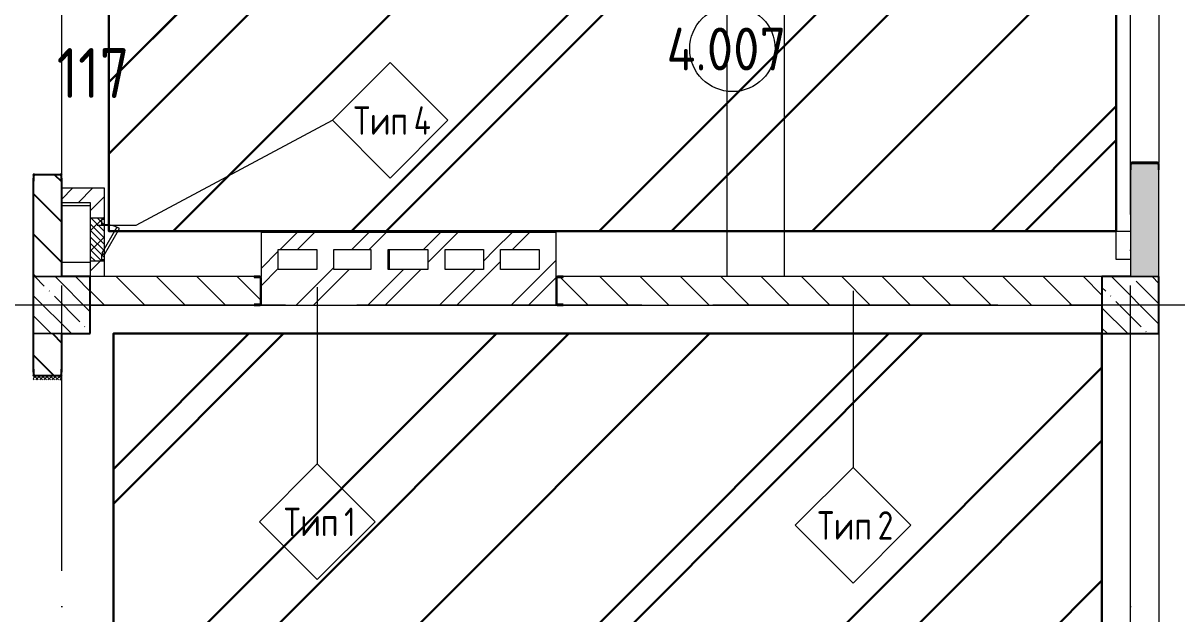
# Model space of a CAD drawing. Header units: millimetres. Extents: x -68946 to 690821, y -552984 to 293768.
# Drawn here: x 118362 to 126459, y -387159 to -383014 of the extents above; entities that cross this region are included whole.
import ezdxf

# ---------------------------------------------------------------- set-up
doc = ezdxf.new("R2010")
doc.units = ezdxf.units.MM
doc.linetypes.add('ADSK_Линия сетки', pattern=[2500, 2000, -250, 0, -250])
doc.linetypes.add('ADSK_Скрыто', pattern=[600, 300, -300])
for name, color, linetype, lineweight in [('0) блоки', 250, 'Continuous', 25), ('1.2) Стяжка 6 вып.', 30, 'Continuous', 30), ('1.3) Звуко-изол           6 вып.', 90, 'Continuous', 30), ('1.4) Стяжка 6 вып.', 30, 'Continuous', 30), ('A-AREA-____-IDEN', 250, 'Continuous', 9), ('A-DETL-GENF-OTLN', 250, 'Continuous', 5), ('A-DOOR-____-MCUT', 250, 'Continuous', 5), ('A-DOOR-____-OTLN', 250, 'Continuous', 5), ('A-FLOR-____-OTLN', 250, 'Continuous', 9), ('A-WALL-____-IDEN', 250, 'Continuous', 9), ('A-WALL-____-MCUT', 250, 'Continuous', 13), ('A-WALL-____-PATT', 250, 'Continuous', 13), ('G-____-____-SYMB', 250, 'ADSK_Скрыто', 9), ('I-WALL-____-OTLN', 250, 'Continuous', 9), ('S-COLS-____-MCUT', 250, 'Continuous', 25), ('S-COLS-____-OTLN', 250, 'Continuous', 9), ('S-GRID-____-OTLN', 250, 'Continuous', 9)]:
    doc.layers.add(name, color=color, linetype=linetype, lineweight=lineweight)
doc.styles.add('GOST Common_1', font='', dxfattribs={"width": 0.9, "height": 250})
doc.styles.add('ISOCPEUR', font='isocpeur.ttf', dxfattribs={"width": 0.8, "height": 100})
doc.styles.add('ISOCPEUR_1', font='isocpeur.ttf', dxfattribs={"width": 0.9, "height": 250})
doc.styles.get('GOST Common_1').set_extended_font_data('GOST Common')
pattern_1 = [(135, (-26617.47, -398117.93), (-141.42136, -141.42136), [])]
pattern_2 = [(45, (-26617.47, -398117.93), (-70.71068, 70.71068), [])]
pattern_3 = [(135, (-26617.47, -398117.93), (-142.5612, -142.5612), []), (135, (-26474.9, -398117.93), (-142.5612, -142.5612), [252.016, -50.403, 3.353, -47.05])]
pattern_4 = [(45, (-26617.47, -398117.93), (-251.4472, 251.4472), []), (45, (-26617.47, -397736.93), (-251.4472, 251.4472), [])]

# ---------------------------------------------------------------- blocks, each defined once
blk = doc.blocks.new('Дверь_СКБ_2Ст_Фрамуга2 - Н_ВВ-3_2500x2600h_Учебные помещения_Фрамуга слева-V1-Кладочный план внутренних ограждающих конструкций на отм_ _12_600_ Секция 3_')
at = {"layer": 'A-DOOR-____-OTLN'}
h = blk.add_hatch(dxfattribs=at)
h.set_pattern_fill('FP_5', color=256, style=0, pattern_type=2)
h.set_pattern_definition([(45, (-1071.384, 164.685), (-14.1421, 14.1421), []), (135, (-1071.384, 164.685), (-14.1421, -14.1421), [])])
h.paths.add_polyline_path([(-1237.5, -100), (-1212.5, -100), (-1212.5, 100), (-1237.5, 100)])
h = blk.add_hatch(dxfattribs=at)
h.set_pattern_fill('FP_4', color=256, style=0, pattern_type=2)
h.set_pattern_definition([(135, (1051.41, 164.685), (-14.1421, -14.1421), []), (225, (1051.41, 164.685), (14.1421, -14.1421), [])])
h.paths.add_polyline_path([(1237.5, -100), (1262.5, -100), (1262.5, 100), (1237.5, 100)])
blk = doc.blocks.new('ADSK_КолоннаНесущая_Швеллер_Гнутый_ГОСТ 8278-83 - 200х50х4_таб_1 2-38569673-Кладочный план внутренних ограждающих конструкций на отм_ _12_600_ Секция 3_')
at = {"layer": 'S-COLS-____-MCUT'}
for p, q in [((-10.1, 90), (-10.1, -90)), ((-6.1, -90), (-6.1, 90)), ((39.9, 100), (-0.1, 100)), ((-0.1, 96), (39.9, 96)), ((39.9, 96), (39.9, 100)), ((39.9, -96), (-0.1, -96)), ((-0.1, -100), (39.9, -100)), ((39.9, -100), (39.9, -96))]:
    blk.add_line(p, q, dxfattribs=at)
for centre, radius, start, end in [((-0.1, 90), 10, 90, 180), ((-0.1, 90), 6, 90, 180), ((-0.1, -90), 10, 180, 270), ((-0.1, -90), 6, 180, 270)]:
    blk.add_arc(centre, radius, start, end, dxfattribs=at)
blk = doc.blocks.new('ADSK_КолоннаНесущая_Швеллер_Гнутый_ГОСТ 8278-83 - 200х50х4_таб_1 2-V15-Кладочный план внутренних ограждающих конструкций на отм_ _12_600_ Секция 3_')
at = {"layer": 'S-COLS-____-MCUT'}
for p, q in [((-6.1, -90), (-6.1, 90)), ((-0.1, 96), (39.9, 96)), ((39.9, 100), (19.9, 100)), ((39.9, 96), (39.9, 100)), ((39.9, -96), (-0.1, -96)), ((19.9, -100), (39.9, -100)), ((39.9, -100), (39.9, -96))]:
    blk.add_line(p, q, dxfattribs=at)
for centre, radius, start, end in [((-0.1, 90), 10, 90, 180), ((-0.1, 90), 6, 90, 180), ((-0.1, -90), 10, 180, 269.6632), ((-0.1, -90), 6, 180, 270)]:
    blk.add_arc(centre, radius, start, end, dxfattribs=at)
blk = doc.blocks.new('ADSK_КолоннаНесущая_Швеллер_Гнутый_ГОСТ 8278-83 - 200х50х4_таб_1 2-V17-Кладочный план внутренних ограждающих конструкций на отм_ _12_600_ Секция 3_')
at = {"layer": 'S-COLS-____-MCUT'}
for p, q in [((-6.1, -90), (-6.1, 90)), ((-0.1, 96), (39.9, 96)), ((39.9, 100), (19.9, 100)), ((39.9, 96), (39.9, 100)), ((39.9, -96), (-0.1, -96)), ((19.9, -100), (39.9, -100)), ((39.9, -100), (39.9, -96))]:
    blk.add_line(p, q, dxfattribs=at)
for centre, radius, start, end in [((-0.1, 90), 10, 90.3368, 180), ((-0.1, 90), 6, 90, 180), ((-0.1, -90), 10, 180, 270), ((-0.1, -90), 6, 180, 270)]:
    blk.add_arc(centre, radius, start, end, dxfattribs=at)
blk = doc.blocks.new('ADSK_КолоннаНесущая_Швеллер_Гнутый_ГОСТ 8278-83 - 200х50х4_таб_1 2-V19-Кладочный план внутренних ограждающих конструкций на отм_ _12_600_ Секция 3_')
at = {"layer": 'S-COLS-____-MCUT'}
for p, q in [((-10.1, 90), (-10.1, -90)), ((-6.1, -90), (-6.1, 90)), ((39.9, 100), (-0.1, 100)), ((-0.1, 96), (39.9, 96)), ((39.9, 96), (39.9, 100)), ((39.9, -96), (-0.1, -96)), ((-0.1, -100), (39.9, -100)), ((39.9, -100), (39.9, -96))]:
    blk.add_line(p, q, dxfattribs=at)
for centre, radius, start, end in [((-0.1, 90), 10, 90, 180), ((-0.1, 90), 6, 90, 180), ((-0.1, -90), 10, 180, 270), ((-0.1, -90), 6, 180, 270)]:
    blk.add_arc(centre, radius, start, end, dxfattribs=at)
blk = doc.blocks.new('ADSK_КолоннаНесущая_Швеллер_Гнутый_ГОСТ 8278-83 - 200х50х4_таб_1 2-V23-Кладочный план внутренних ограждающих конструкций на отм_ _12_600_ Секция 3_')
at = {"layer": 'S-COLS-____-MCUT'}
for p, q in [((-10.1, 90), (-10.1, -90)), ((-6.1, -90), (-6.1, 90)), ((39.9, 100), (-0.1, 100)), ((-0.1, 96), (39.9, 96)), ((39.9, 96), (39.9, 100)), ((39.9, -96), (-0.1, -96)), ((-0.1, -100), (39.9, -100)), ((39.9, -100), (39.9, -96))]:
    blk.add_line(p, q, dxfattribs=at)
for centre, radius, start, end in [((-0.1, 90), 10, 90, 180), ((-0.1, 90), 6, 90, 180), ((-0.1, -90), 10, 180, 270), ((-0.1, -90), 6, 180, 270)]:
    blk.add_arc(centre, radius, start, end, dxfattribs=at)
blk = doc.blocks.new('АР_Люк - ЛРС_ВК_300х400_внутренний_RAL 9003-V29-Кладочный план внутренних ограждающих конструкций на отм_ _12_600_ Секция 3_')
at = {"layer": 'A-DOOR-____-OTLN'}
h = blk.add_hatch(dxfattribs=at)
h.set_pattern_fill('FP_36', color=256, style=0, pattern_type=2)
h.set_pattern_definition([(45, (125, 0), (-22.6274, 22.6274), [])])
h.paths.add_polyline_path([(275, 50), (-25, 50), (-25, -50), (275, -50)])
at = {"layer": 'A-DETL-GENF-OTLN'}
for p, q in [((275, 50), (-25, 50)), ((-25, 50), (-25, -50)), ((275, -50), (275, 50)), ((-25, -50), (275, -50))]:
    blk.add_line(p, q, dxfattribs=at)
at = {"layer": 'A-DOOR-____-MCUT'}
for p, q in [((48.1, 155), (38.1, 137.7)), ((38.1, 137.7), (220, 32.7)), ((230, 50), (48.1, 155)), ((20, 50), (-15, 50)), ((-15, 50), (-15, 30)), ((-15, 30), (20, 30)), ((20, 30), (20, 50)), ((220, 32.7), (230, 50)), ((265, 50), (230, 50)), ((230, 50), (230, 30)), ((230, 30), (265, 30)), ((265, 30), (265, 50))]:
    blk.add_line(p, q, dxfattribs=at)
blk.add_arc((230, 50), 210, 150, 180, dxfattribs=at)
blk = doc.blocks.new('ADSK_Марка_Стена - Типоразмер_ADSK_Марка-30564887-Кладочный план внутренних ограждающих конструкций на отм_ _12_600_ Секция 3_')
at = {"layer": 'A-WALL-____-IDEN'}
for p, q in [((-0.156, 4.37), (-4.213, 0.312)), ((3.901, 0.312), (-0.156, 4.37)), ((-4.213, 0.312), (-0.156, -3.745)), ((-0.156, -3.745), (3.901, 0.312))]:
    blk.add_line(p, q, dxfattribs=at)
blk = doc.blocks.new('AAR_СКБ_Марка_Помещения_мал - Номер-28977439-АР1_Маркировочный план 3 этажа секция 2_3')
at = {"layer": 'A-AREA-____-IDEN'}
blk.add_circle((-0.028, 0), 3, dxfattribs=at)

msp = doc.modelspace()

# ---------------------------------------------------------------- hatches: boundary and pattern name
at = {"layer": '0) блоки'}
h = msp.add_hatch(dxfattribs=at)
h.set_pattern_fill('FP_2', color=256, style=0, pattern_type=2)
h.set_pattern_definition(pattern_1)
h.paths.add_polyline_path([(118632.5104, -389292.9338), (118632.5104, -387992.9338), (118432.5104, -387992.9338), (118432.5104, -389292.9338)])
h.paths.add_polyline_path([(118432.5104, -385492.9338), (118632.5104, -385492.9338), (118632.5104, -385192.9338), (118432.5104, -385192.9338), (118432.5104, -385462.9338)])
h.paths.add_polyline_path([(118632.5104, -384792.9338), (118632.5104, -384072.9298), (118432.5104, -384072.9298), (118432.5104, -384792.9338)])
h.paths.add_polyline_path([(118632.5104, -382822.9298), (118632.5104, -382782.9411), (118432.5104, -382782.9411), (118432.5104, -382822.9298)])
at = {"layer": '1.2) Стяжка 6 вып.', "lineweight": 30}
h = msp.add_hatch(dxfattribs=at)
h.set_pattern_fill('ANSI31', color=256, scale=333)
h.paths.add_polyline_path([(118962.5104, -382219.2408), (126032.5104, -382219.2408), (126032.5104, -384472.9338), (118962.5104, -384472.9338)])
h = msp.add_hatch(dxfattribs=at)
h.set_pattern_fill('ANSI31', color=256, scale=333)
h.paths.add_polyline_path([(125932.5104, -385192.9338), (118995.2848, -385192.9338), (118995.2848, -397900.7291), (125932.5104, -397900.7291)])
at = {"layer": '1.3) Звуко-изол           6 вып.', "lineweight": 30}
h = msp.add_hatch(dxfattribs=at)
h.set_pattern_fill('ANSI31', color=256, scale=500)
h.paths.add_polyline_path([(118962.5104, -382219.2408), (126032.5104, -382219.2408), (126032.5104, -384472.9338), (118962.5104, -384472.9338)])
h = msp.add_hatch(dxfattribs=at)
h.set_pattern_fill('ANSI31', color=256, scale=500)
h.paths.add_polyline_path([(125932.5104, -385192.9338), (118995.2848, -385192.9338), (118995.2848, -397900.7291), (125932.5104, -397900.7291)])
at = {"layer": '1.4) Стяжка 6 вып.', "lineweight": 30}
h = msp.add_hatch(dxfattribs=at)
h.set_pattern_fill('ANSI32', color=256, scale=333)
h.paths.add_polyline_path([(118962.5104, -382219.2408), (126032.5104, -382219.2408), (126032.5104, -384472.9338), (118962.5104, -384472.9338)])
h = msp.add_hatch(dxfattribs=at)
h.set_pattern_fill('ANSI32', color=256, scale=333)
h.paths.add_polyline_path([(125932.5104, -385192.9338), (118995.2848, -385192.9338), (118995.2848, -397900.7291), (125932.5104, -397900.7291)])
at = {"layer": 'A-WALL-____-PATT', "lineweight": 15}
h = msp.add_hatch(dxfattribs=at)
h.set_pattern_fill('FP_23', color=256, style=0, pattern_type=2)
h.set_pattern_definition([(50, (-26617.47, -398117.93), (364.36793, -31.8783), [38.1, -419.1]), (355, (-26617.47, -398117.93), (-70.48585, 382.1133), [30.48, -335.28]), (100.451, (-26587.1, -398120.6), (293.885, 350.2334), [32.38, -356.18]), (46.184, (-26617.47, -398016.33), (542.1585, -84.0858), [57.15, -628.65]), (96.636, (-26572.3, -398023.34), (474.8049, 494.8554), [48.57, -534.27]), (351.184, (-26617.47, -398016.33), (474.8102, 494.85), [45.72, -502.92]), (21, (-26566.67, -398041.73), (303.22847, -204.53046), [38.1, -419.1]), (326, (-26566.67, -398041.73), (123.6039, 368.37604), [30.48, -335.28]), (71.451, (-26541.4, -398058.78), (426.8341, 163.8427), [32.38, -356.18]), (37.5, (-26617.47, -398117.93), (6.17665, 169.11015), [16.764, -314.452, 16.764, -323.596, -336.55]), (37.5, (-26617.47, -398117.93), (6.17665, 169.11015), [-671.576, 16.764, -319.786]), (7.5, (-26617.47, -398117.93), (133.63888, 200.3615), [16.764, -177.292, 16.764, -306.832, -128.27]), (7.5, (-26617.47, -398117.93), (133.63888, 200.3615), [-517.652, 16.764, -111.506]), (327.5, (-26730.75, -398117.93), (271.18182, -11.45836), [16.764, -110.236, 16.764, -379.476, -525.78]), (327.5, (-26730.75, -398117.93), (271.18182, -11.45836), [-523.24, 16.764, -509.016]), (317.5, (-26781.55, -398117.93), (296.2585, 50.85285), [16.764, -148.336, 16.764, -246.38, -373.38]), (317.5, (-26781.55, -398117.93), (296.2585, 50.85285), [-428.244, 16.764, -356.616])])
h.paths.add_polyline_path([(126332.5104, -397892.9338), (126332.5104, -397492.9344), (126132.5104, -397492.9344), (126132.5104, -397892.9338)])
h.paths.add_polyline_path([(126132.5104, -393792.9338), (126332.5104, -393792.9338), (126332.5104, -392992.9344), (126132.5104, -392992.9344), (126132.5104, -393448.7037)])
h.paths.add_polyline_path([(126332.5104, -391292.9344), (126332.5104, -390592.9344), (126132.5104, -390592.9344), (126132.5104, -391292.9344)])
h.paths.add_polyline_path([(126132.5104, -389292.9338), (126332.5104, -389292.9338), (126332.5104, -388492.9344), (126132.5104, -388492.9344), (126132.5104, -389208.4874)])
h.paths.add_polyline_path([(126132.5104, -384792.9338), (126332.5104, -384792.9338), (126332.5104, -383992.9344), (126132.5104, -383992.9344)])
h.paths.add_polyline_path([(126332.5104, -382292.9344), (126332.5104, -381592.9344), (126132.5104, -381592.9344), (126132.5104, -382292.9344)])
h.paths.add_polyline_path([(126332.5104, -380292.9338), (126332.5104, -379492.9344), (126132.5104, -379492.9344), (126132.5104, -380292.9338)])
h.paths.add_polyline_path([(126332.5104, -375792.9338), (126332.5104, -374992.9344), (126132.5104, -374992.9344), (126132.5104, -375792.9338)])
h.paths.add_polyline_path([(126132.5104, -373292.9344), (126332.5104, -373292.9344), (126332.5104, -372592.9344), (126132.5104, -372592.9344)])
h.paths.add_polyline_path([(126132.5104, -371292.9338), (126332.5104, -371292.9338), (126332.5104, -370492.9344), (126132.5104, -370492.9344), (126132.5104, -371187.5681)])
h.paths.add_polyline_path([(126332.5104, -366792.9338), (126332.5104, -365992.9344), (126132.5104, -365992.9344), (126132.5104, -366792.9338)])
h.paths.add_polyline_path([(126332.5104, -365092.9344), (126332.5104, -364392.9344), (126132.5104, -364392.9344), (126132.5104, -365092.9344)])
h.paths.add_polyline_path([(126132.5104, -362692.9344), (126332.5104, -362692.9344), (126332.5104, -362292.9338), (126132.5104, -362292.9338), (126132.5104, -362442.122)])
h.paths.add_polyline_path([(126332.5104, -361892.9338), (126332.5104, -361492.9344), (126132.5104, -361492.9344), (126132.5104, -361892.9338)])
h.paths.add_polyline_path([(126332.5104, -358192.9344), (126332.5104, -357392.9338), (126132.5104, -357392.9338), (126132.5104, -358192.9344)])
h.paths.add_polyline_path([(126132.5104, -353692.9338), (126332.5104, -353692.9338), (126332.5104, -352492.9338), (126132.5104, -352492.9338), (126132.5104, -353282.9344)])
h.paths.add_polyline_path([(126332.5104, -350392.9338), (126332.5104, -350092.9344), (126132.5104, -350092.9344), (126132.5104, -350392.9338)])
h.paths.add_polyline_path([(126332.5104, -349192.9344), (126332.5104, -347992.9344), (126132.5104, -347992.9344), (126132.5104, -349192.9344)])
h.paths.add_polyline_path([(126132.5104, -347092.9344), (126332.5104, -347092.9344), (126332.5104, -346392.9344), (126132.5104, -346392.9344)])
h.paths.add_polyline_path([(126332.5104, -344292.9338), (126332.5104, -343492.9344), (126132.5104, -343492.9344), (126132.5104, -344292.9338)])
h.paths.add_polyline_path([(126332.5104, -340192.9344), (126332.5104, -339542.9338), (126132.5104, -339542.9338), (126132.5104, -340192.9344)])
h = msp.add_hatch(dxfattribs=at)
h.set_pattern_fill('FP_6', color=94, style=0, pattern_type=2)
h.set_pattern_definition(pattern_2)
h.paths.add_polyline_path([(118832.5542, -384272.9298), (118932.5542, -384272.9298), (118932.5542, -384172.9298), (118632.5104, -384172.9298), (118632.5104, -384272.9298), (118752.7972, -384272.9298)])
h = msp.add_hatch(dxfattribs=at)
h.set_pattern_fill('FP_6', color=94, style=0, pattern_type=2)
h.set_pattern_definition(pattern_2)
h.paths.add_polyline_path([(118832.5542, -384792.9338), (118932.5542, -384792.9338), (118932.5542, -384672.9318), (118912.5542, -384672.9318), (118912.5542, -384637.9318), (118932.5542, -384637.9318), (118915.2337, -384627.9318), (118932.5542, -384597.9318), (118932.5542, -384427.9318), (118912.5542, -384427.9318), (118912.5542, -384392.9318), (118932.5542, -384392.9318), (118932.5542, -384272.9298), (118832.5542, -384272.9298), (118832.5542, -384682.9318)])
h = msp.add_hatch(dxfattribs=at)
h.set_pattern_fill('FP_3', color=256, style=0, pattern_type=2)
h.set_pattern_definition(pattern_4)
h.paths.add_polyline_path([(120152.5104, -384992.8145), (120152.5104, -384482.8145), (120032.5104, -384482.8145), (120032.5104, -384992.8145)])
h = msp.add_hatch(dxfattribs=at)
h.set_pattern_fill('FP_3', color=256, style=0, pattern_type=2)
h.set_pattern_definition(pattern_4)
h.paths.add_polyline_path([(121982.5104, -384602.8145), (121982.5104, -384482.8145), (120152.5104, -384482.8145), (120152.5104, -384602.8145), (121793.0402, -384602.8145)])
h = msp.add_hatch(dxfattribs=at)
h.set_pattern_fill('FP_3', color=256, style=0, pattern_type=2)
h.set_pattern_definition(pattern_4)
h.paths.add_polyline_path([(122102.5104, -384742.8145), (122102.5104, -384482.8145), (121982.5104, -384482.8145), (121982.5104, -384742.8145)])
h = msp.add_hatch(dxfattribs=at)
h.set_pattern_fill('FP_3', color=256, style=0, pattern_type=2)
h.set_pattern_definition(pattern_4)
h.paths.add_polyline_path([(120542.5104, -384742.8145), (120542.5104, -384602.8145), (120422.5104, -384602.8145), (120422.5104, -384742.8145)])
h = msp.add_hatch(dxfattribs=at)
h.set_pattern_fill('FP_3', color=256, style=0, pattern_type=2)
h.set_pattern_definition(pattern_4)
h.paths.add_polyline_path([(121322.5104, -384742.8145), (121322.5104, -384602.8145), (121202.5104, -384602.8145), (121202.5104, -384742.8145)])
h = msp.add_hatch(dxfattribs=at)
h.set_pattern_fill('FP_3', color=256, style=0, pattern_type=2)
h.set_pattern_definition(pattern_4)
h.paths.add_polyline_path([(121712.5104, -384742.8145), (121712.5104, -384602.8145), (121592.5104, -384602.8145), (121592.5104, -384742.8145)])
h = msp.add_hatch(dxfattribs=at)
h.set_pattern_fill('FP_3', color=256, style=0, pattern_type=2)
h.set_pattern_definition(pattern_4)
h.paths.add_polyline_path([(120152.5104, -384992.8145), (122102.5104, -384992.8145), (122102.5104, -384742.8145), (120152.5104, -384742.8145), (120152.5104, -384968.2711)])
h = msp.add_hatch(dxfattribs=at)
h.set_pattern_fill('FP_2', color=256, style=0, pattern_type=2)
h.set_pattern_definition(pattern_1)
h.paths.add_polyline_path([(120032.5104, -384992.9338), (120032.5104, -384792.9338), (118832.5104, -384792.9338), (118832.5104, -384992.9338)])
h = msp.add_hatch(dxfattribs=at)
h.set_pattern_fill('FP_2', color=256, style=0, pattern_type=2)
h.set_pattern_definition(pattern_1)
h.paths.add_polyline_path([(125932.5104, -384992.9344), (125932.5104, -384792.9344), (122102.5104, -384792.9344), (122102.5104, -384992.9344), (123313.1617, -384992.9344)])
at = {"layer": 'S-COLS-____-OTLN', "lineweight": 5}
h = msp.add_hatch(dxfattribs=at)
h.set_pattern_fill('FP_1', color=256, style=0, pattern_type=2)
h.set_pattern_definition(pattern_3)
h.paths.add_polyline_path([(118432.5104, -385192.9338), (118832.5104, -385192.9338), (118832.5104, -384792.9338), (118432.5104, -384792.9338), (118432.5104, -384968.2711)])
h = msp.add_hatch(dxfattribs=at)
h.set_pattern_fill('FP_1', color=256, style=0, pattern_type=2)
h.set_pattern_definition(pattern_3)
h.paths.add_polyline_path([(126332.5104, -385192.9338), (126332.5104, -384792.9338), (125932.5104, -384792.9338), (125932.5104, -385192.9338)])

# ---------------------------------------------------------------- linework, layer by layer
at = {"layer": '0) блоки'}
for p, q in [((118432.5104, -384102.9298), (118432.5104, -384792.9338)), ((118632.5104, -384792.9338), (118632.5104, -384102.9298)), ((118432.5104, -385192.9338), (118432.5104, -385462.9338)), ((118632.5104, -385462.9338), (118632.5104, -385192.9338))]:
    msp.add_line(p, q, dxfattribs=at)
at = {"layer": '1.2) Стяжка 6 вып.', "lineweight": 30}
for points in [[(118962.5104, -382219.2408), (126032.5104, -382219.2408), (126032.5104, -384472.9338), (118962.5104, -384472.9338)], [(125932.5104, -385192.9338), (118995.2848, -385192.9338), (118995.2848, -397900.7291), (125932.5104, -397900.7291)]]:
    msp.add_lwpolyline(points, close=True, dxfattribs=at)
at = {"layer": 'A-FLOR-____-OTLN'}
for p, q in [((123302.5323, -384792.9298), (123302.5323, -382032.9338)), ((123702.5323, -382032.9338), (123702.5323, -384792.9298)), ((118632.5218, -384292.9335), (118832.5218, -384292.9335)), ((126032.5104, -384672.9338), (126032.5104, -384472.9338)), ((126032.5104, -384472.9338), (126132.5104, -384472.9338)), ((120932.5104, -384742.8145), (120932.5104, -384602.8145)), ((118832.5218, -384692.9335), (118632.5218, -384692.9335)), ((126132.5104, -384672.9338), (126032.5104, -384672.9338))]:
    msp.add_line(p, q, dxfattribs=at)
at = {"layer": 'A-WALL-____-IDEN'}
for p, q in [((119155.3164, -384431.8245), (120531.9423, -383695.9153)), ((118882.5542, -384431.8245), (119155.3164, -384431.8245)), ((120426.2533, -384867.8145), (120426.2533, -386106.5645)), ((124186.4986, -384892.9344), (124186.4986, -386131.6844))]:
    msp.add_line(p, q, dxfattribs=at)
at = {"layer": 'A-WALL-____-MCUT', "color": 7, "lineweight": 15}
for p, q in [((126132.5104, -383992.9344), (126132.5104, -384792.9338)), ((126332.5104, -383992.9344), (126132.5104, -383992.9344)), ((126332.5104, -384792.9338), (126332.5104, -383992.9344)), ((120032.5104, -384482.8145), (120032.5104, -384792.9338)), ((122102.5104, -384482.8145), (120032.5104, -384482.8145)), ((122102.5104, -384792.9344), (122102.5104, -384482.8145)), ((120152.5104, -384742.8145), (120152.5104, -384602.8145)), ((120152.5104, -384602.8145), (120422.5104, -384602.8145)), ((120422.5104, -384602.8145), (120422.5104, -384742.8145)), ((120542.5104, -384742.8145), (120542.5104, -384602.8145)), ((120542.5104, -384602.8145), (120802.5104, -384602.8145)), ((120802.5104, -384602.8145), (120802.5104, -384742.8145)), ((120922.5104, -384742.8145), (120922.5104, -384602.8145)), ((120922.5104, -384602.8145), (121202.5104, -384602.8145)), ((121202.5104, -384602.8145), (121202.5104, -384742.8145)), ((121322.5104, -384602.8145), (121592.5104, -384602.8145)), ((121322.5104, -384742.8145), (121322.5104, -384602.8145)), ((121592.5104, -384602.8145), (121592.5104, -384742.8145)), ((121712.5104, -384602.8145), (121982.5104, -384602.8145)), ((121712.5104, -384742.8145), (121712.5104, -384602.8145)), ((121982.5104, -384602.8145), (121982.5104, -384742.8145)), ((120422.5104, -384742.8145), (120152.5104, -384742.8145)), ((120802.5104, -384742.8145), (120542.5104, -384742.8145)), ((121202.5104, -384742.8145), (120922.5104, -384742.8145)), ((121592.5104, -384742.8145), (121322.5104, -384742.8145)), ((121982.5104, -384742.8145), (121712.5104, -384742.8145)), ((120032.5104, -384792.9338), (118832.5104, -384792.9338)), ((118832.5104, -384792.9338), (118832.5104, -384992.9338)), ((125932.5104, -384792.9344), (122102.5104, -384792.9344)), ((125932.5104, -384992.9344), (125932.5104, -384792.9344)), ((118832.5104, -384992.9338), (120032.5104, -384992.9338)), ((120032.5104, -384992.8145), (122102.5104, -384992.8145)), ((122102.5104, -384992.9344), (125932.5104, -384992.9344))]:
    msp.add_line(p, q, dxfattribs=at)
at = {"layer": 'A-WALL-____-MCUT', "color": 84, "lineweight": 15}
for p, q in [((118932.5542, -384172.9298), (118632.5104, -384172.9298)), ((118932.5542, -384392.9318), (118932.5542, -384172.9298)), ((118632.5104, -384272.9298), (118832.5542, -384272.9298)), ((118832.5542, -384272.9298), (118832.5542, -384792.9338)), ((118932.5542, -384597.9318), (118932.5542, -384427.9318)), ((118932.5542, -384792.9338), (118932.5542, -384672.9318))]:
    msp.add_line(p, q, dxfattribs=at)
at = {"layer": 'A-WALL-____-MCUT', "lineweight": 15}
for p, q in [((118432.5104, -384792.9338), (118632.5104, -384792.9338)), ((120032.5104, -384992.9338), (120032.5104, -384792.9338)), ((122102.5104, -384992.9344), (122102.5104, -384792.9344)), ((126132.5104, -384792.9338), (126332.5104, -384792.9338)), ((118632.5104, -385192.9338), (118432.5104, -385192.9338))]:
    msp.add_line(p, q, dxfattribs=at)
at = {"layer": 'I-WALL-____-OTLN', "lineweight": 15}
for p, q in [((126132.5104, -383992.9344), (126132.5104, -382292.9344)), ((126332.5104, -382292.9344), (126332.5104, -383992.9344)), ((126132.5104, -388492.9344), (126132.5104, -385192.9344)), ((126332.5104, -385192.9344), (126332.5104, -388492.9344))]:
    msp.add_line(p, q, dxfattribs=at)
at = {"layer": 'S-COLS-____-MCUT'}
for p, q in [((118432.5104, -384792.9338), (118432.5104, -385192.9338)), ((118832.5104, -384792.9338), (118632.5104, -384792.9338)), ((118832.5104, -385192.9338), (118832.5104, -384792.9338)), ((126132.5104, -384792.9338), (125932.5104, -384792.9338)), ((125932.5104, -384792.9338), (125932.5104, -385192.9338)), ((126332.5104, -385192.9338), (126332.5104, -384792.9338)), ((118632.5104, -385192.9338), (118832.5104, -385192.9338)), ((125932.5104, -385192.9338), (126332.5104, -385192.9338))]:
    msp.add_line(p, q, dxfattribs=at)
at = {"layer": 'S-COLS-____-OTLN'}
for p, q in [((118632.5104, -384792.9338), (118432.5104, -384792.9338)), ((126332.5104, -384792.9338), (126132.5104, -384792.9338)), ((118432.5104, -385192.9338), (118632.5104, -385192.9338))]:
    msp.add_line(p, q, dxfattribs=at)
at = {"layer": 'S-GRID-____-OTLN', "linetype": 'ADSK_Линия сетки'}
for p, q in [((118632.5323, -401856.7737), (118632.5323, -336915.9292)), ((126132.5323, -401856.7737), (126132.5323, -336915.9292)), ((130203.4118, -384992.9338), (105552.8046, -384992.9338))]:
    msp.add_line(p, q, dxfattribs=at)

# ---------------------------------------------------------------- block references
at = {"layer": '0) блоки', "rotation": 269.9999999999995}
msp.add_blockref('ADSK_КолоннаНесущая_Швеллер_Гнутый_ГОСТ 8278-83 - 200х50х4_таб_1 2-V17-Кладочный план внутренних ограждающих конструкций на отм_ _12_600_ Секция 3_', (118532.5323, -384083.0298), dxfattribs=at)
at = {"layer": 'A-AREA-____-IDEN', "xscale": 99.99999999999993, "yscale": 99.99999999999993, "zscale": 99.99999999999993}
msp.add_blockref('AAR_СКБ_Марка_Помещения_мал - Номер-28977439-АР1_Маркировочный план 3 этажа секция 2_3', (123342.4319, -383194.3643), dxfattribs=at)
at = {"layer": 'A-DOOR-____-OTLN', "color": 250, "rotation": 270}
msp.add_blockref('АР_Люк - ЛРС_ВК_300х400_внутренний_RAL 9003-V29-Кладочный план внутренних ограждающих конструкций на отм_ _12_600_ Секция 3_', (118882.5542, -384407.9318), dxfattribs=at)
at = {"layer": 'A-DOOR-____-OTLN', "color": 255, "rotation": 89.99999999999993}
msp.add_blockref('Дверь_СКБ_2Ст_Фрамуга2 - Н_ВВ-3_2500x2600h_Учебные помещения_Фрамуга слева-V1-Кладочный план внутренних ограждающих конструкций на отм_ _12_600_ Секция 3_', (118532.5104, -386755.4338), dxfattribs=at)
at = {"layer": 'A-WALL-____-IDEN', "xscale": 99.99999999999993, "yscale": 99.99999999999993, "zscale": 99.99999999999993}
for p in [(120953.2842, -383727.1653), (120441.8783, -386543.5314), (124202.1236, -386568.6513)]:
    msp.add_blockref('ADSK_Марка_Стена - Типоразмер_ADSK_Марка-30564887-Кладочный план внутренних ограждающих конструкций на отм_ _12_600_ Секция 3_', p, dxfattribs=at)
at = {"layer": 'S-COLS-____-OTLN'}
for name, p, rotation in [('ADSK_КолоннаНесущая_Швеллер_Гнутый_ГОСТ 8278-83 - 200х50х4_таб_1 2-38569673-Кладочный план внутренних ограждающих конструкций на отм_ _12_600_ Секция 3_', (126232.5104, -384003.0344), 269.9999999999649), ('ADSK_КолоннаНесущая_Швеллер_Гнутый_ГОСТ 8278-83 - 200х50х4_таб_1 2-V23-Кладочный план внутренних ограждающих конструкций на отм_ _12_600_ Секция 3_', (120022.4104, -384892.9344), 180), ('ADSK_КолоннаНесущая_Швеллер_Гнутый_ГОСТ 8278-83 - 200х50х4_таб_1 2-V15-Кладочный план внутренних ограждающих конструкций на отм_ _12_600_ Секция 3_', (118532.5323, -385482.8338), 90.00000000000044)]:
    msp.add_blockref(name, p, dxfattribs=dict(at, rotation=rotation))
msp.add_blockref('ADSK_КолоннаНесущая_Швеллер_Гнутый_ГОСТ 8278-83 - 200х50х4_таб_1 2-V19-Кладочный план внутренних ограждающих конструкций на отм_ _12_600_ Секция 3_', (122112.6104, -384892.9344), dxfattribs=at)

# ---------------------------------------------------------------- texts
at = {"layer": 'A-AREA-____-IDEN', "insert": (122876.8928, -383045.7045), "char_height": 300, "width": 673.4175, "attachment_point": 1, "style": 'ISOCPEUR_1'}
msp.add_mtext('4.007', dxfattribs=at)
at = {"layer": 'A-WALL-____-IDEN', "char_height": 200, "attachment_point": 1, "style": 'ISOCPEUR'}
for s, insert, width in [('Тип', (120681.9034, -383597.4966), 387.215062), (' 4', (121001.3878, -383597.4966), 246.91975), ('Тип', (120193.5975, -386413.8627), 387.215062), (' 1', (120513.0819, -386413.8627), 190.801625), ('Тип', (123937.7427, -386438.9826), 387.215062), (' 2', (124257.2271, -386438.9826), 230.084312)]:
    msp.add_mtext(s, dxfattribs=dict(at, insert=insert, width=width))
at = {"layer": 'G-____-____-SYMB', "linetype": 'Continuous', "insert": (118597.5897, -383189.163), "char_height": 350, "width": 577.215, "attachment_point": 1, "style": 'GOST Common_1'}
msp.add_mtext('117', dxfattribs=at)

doc.saveas('drawing.dxf')
